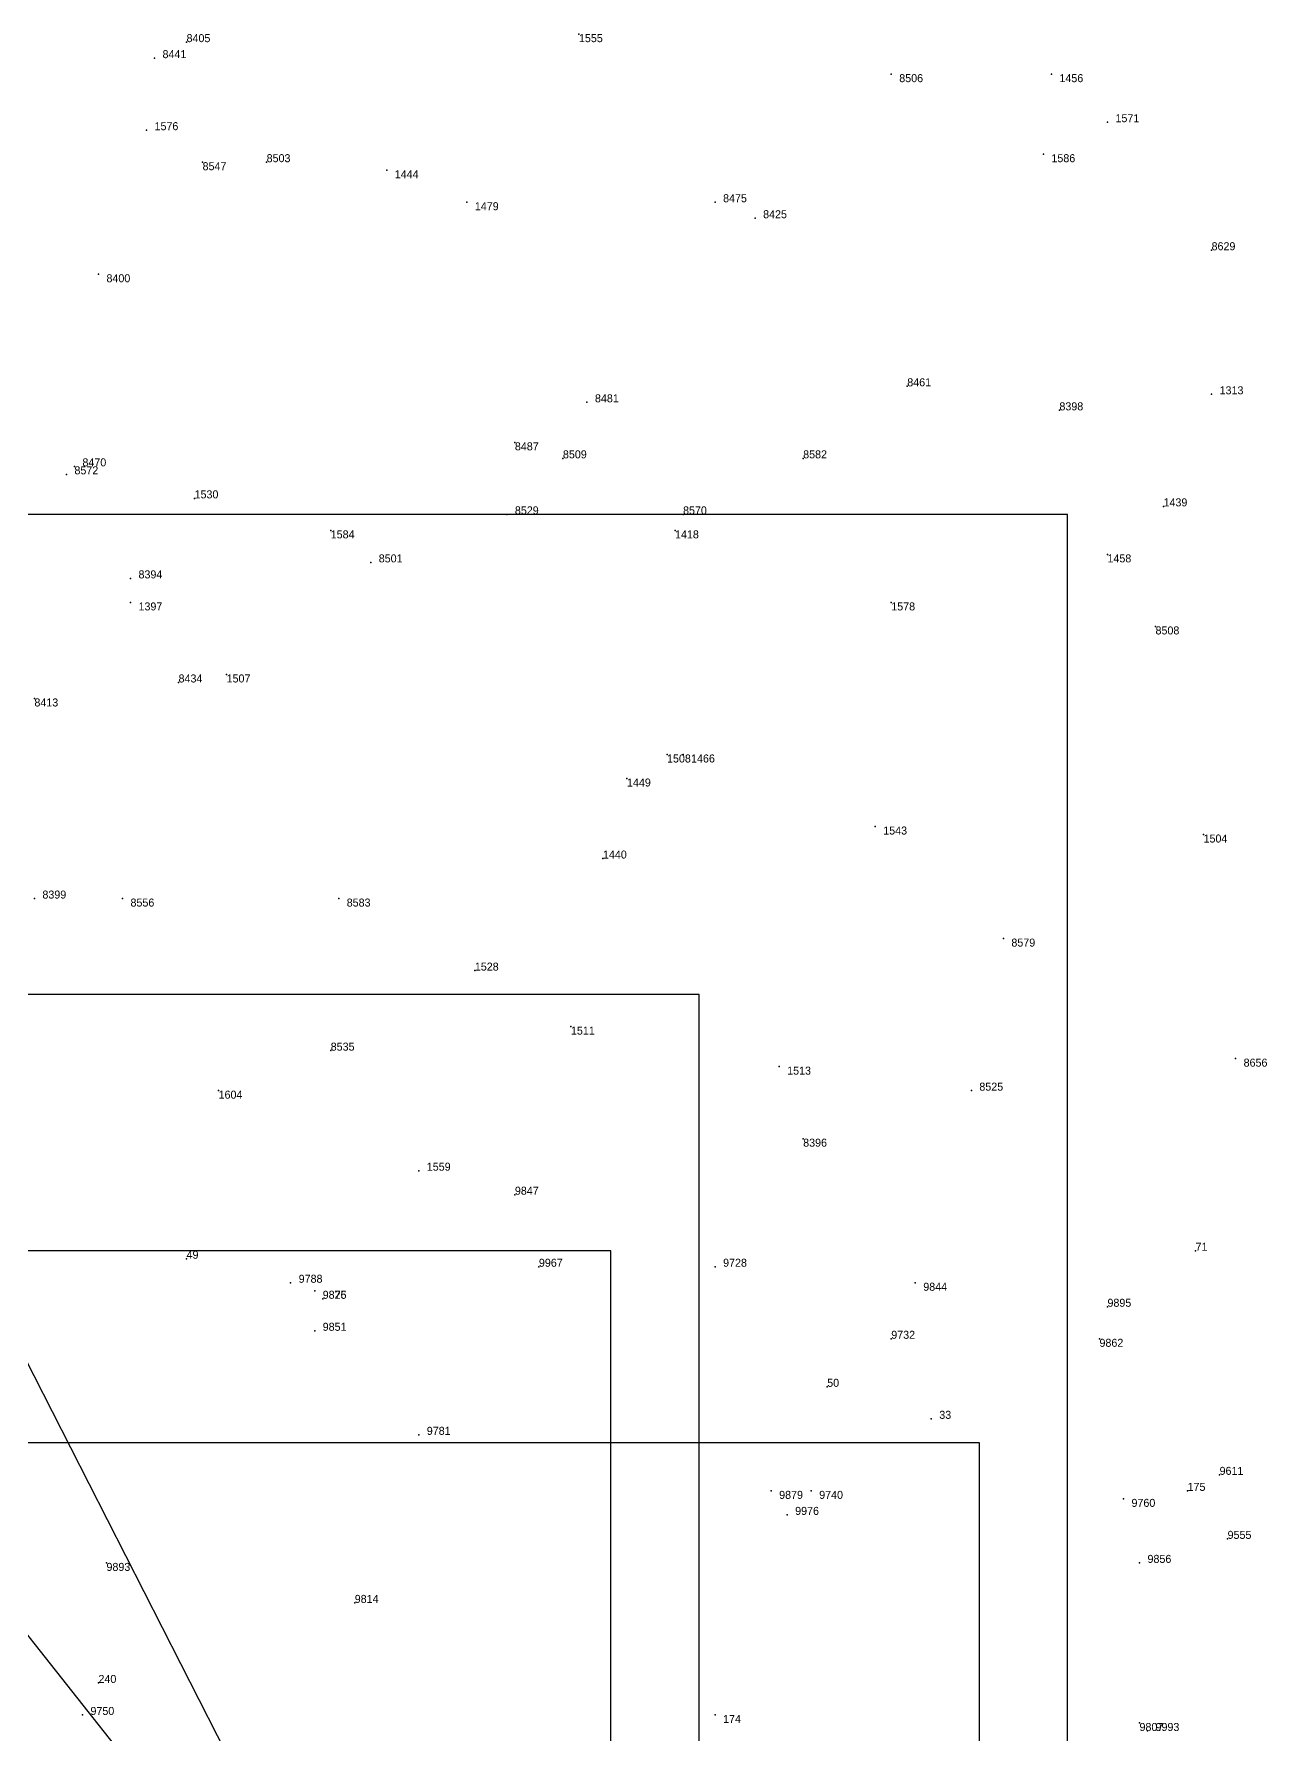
# Model space of a CAD drawing. Extents: x -0.07 to 1.1, y -0.07 to 1.1.
# Drawn here: x 0.106 to 0.2599, y 0.1845 to 0.397 of the extents above; entities that cross this region are included whole.
import ezdxf

# ---------------------------------------------------------------- set-up
doc = ezdxf.new("R2010")
doc.units = 0
for name, color, linetype in [('Facilities', 3, 'CONTINUOUS'), ('Facilities_lines', 3, 'CONTINUOUS'), ('Min_max_boxes', 1, 'CONTINUOUS'), ('Normals', 1, 'CONTINUOUS'), ('Source_points', 5, 'CONTINUOUS'), ('Text', 3, 'CONTINUOUS')]:
    doc.layers.add(name, color=color, linetype=linetype)

msp = doc.modelspace()

# ---------------------------------------------------------------- linework, layer by layer
at = {"layer": 'Facilities', "color": 3}
for p in [(0.125, 0.396, 1), (0.174, 0.397), (0.121, 0.394, 1), (0.213, 0.392, 1), (0.233, 0.392), (0.12, 0.385), (0.24, 0.386), (0.127, 0.381, 1), (0.135, 0.381, 1), (0.232, 0.382), (0.15, 0.38), (0.16, 0.376), (0.191, 0.376, 1), (0.196, 0.374, 1), (0.253, 0.37, 1), (0.114, 0.367, 1), (0.215, 0.353, 1), (0.175, 0.351, 1), (0.253, 0.352), (0.234, 0.35, 1), (0.166, 0.346, 1), (0.111, 0.343, 1), (0.172, 0.344, 1), (0.202, 0.344, 1), (0.11, 0.342, 1), (0.126, 0.339), (0.247, 0.338), (0.165, 0.337, 1), (0.187, 0.337, 1), (0.143, 0.335), (0.186, 0.335), (0.24, 0.332), (0.148, 0.331, 1), (0.118, 0.329, 1), (0.118, 0.326), (0.213, 0.326), (0.246, 0.323, 1), (0.13, 0.317), (0.124, 0.316, 1), (0.106, 0.314, 1), (0.185, 0.307), (0.187, 0.307), (0.18, 0.304), (0.211, 0.298), (0.252, 0.297), (0.177, 0.294), (0.106, 0.289, 1), (0.117, 0.289, 1), (0.144, 0.289, 1), (0.227, 0.284, 1), (0.161, 0.28), (0.173, 0.273), (0.143, 0.27, 1), (0.199, 0.268), (0.256, 0.269, 1), (0.129, 0.265), (0.223, 0.265, 1), (0.202, 0.259, 1), (0.154, 0.255), (0.166, 0.252, 1), (0.251, 0.245), (0.125, 0.244), (0.169, 0.243, 1), (0.191, 0.243, 1), (0.138, 0.241, 1), (0.216, 0.241, 1), (0.141, 0.24, 1), (0.142, 0.239, 1), (0.24, 0.238, 1), (0.141, 0.235, 1), (0.213, 0.234, 1), (0.239, 0.234, 1), (0.205, 0.228), (0.218, 0.224), (0.154, 0.222, 1), (0.254, 0.217, 1), (0.198, 0.215, 1), (0.203, 0.215, 1), (0.25, 0.215), (0.242, 0.214, 1), (0.2, 0.212, 1), (0.255, 0.209, 1), (0.115, 0.206, 1), (0.244, 0.206, 1), (0.146, 0.201, 1), (0.114, 0.191), (0.112, 0.187, 1), (0.191, 0.187), (0.244, 0.186, 1), (0.245, 0.185, 1)]:
    msp.add_point(p, dxfattribs=at)
at = {"layer": 'Facilities_lines', "color": 3}
for p, q in [((0.178, 0.088), (0.098, 0.245)), ((0.079, 0.23, 1), (0.189, 0.091, 1))]:
    msp.add_line(p, q, dxfattribs=at)
at = {"layer": 'Min_max_boxes', "color": 1}
for p, q in [((0.235, 0.337), (0.053, 0.337)), ((0.235, 0.337), (0.053, 0.337)), ((0.235, 0.085), (0.235, 0.337)), ((0.235, 0.085), (0.235, 0.337)), ((0.235, 0.337), (0.235, 0.337)), ((0.189, 0.277, 0.928), (0, 0.277, 0.928)), ((0.189, 0.277, 1), (0, 0.277, 1)), ((0.189, 0.091, 0.928), (0.189, 0.277, 0.928)), ((0.189, 0.091, 1), (0.189, 0.277, 1)), ((0.189, 0.277, 0.928), (0.189, 0.277, 1)), ((0.178, 0.245), (0.098, 0.245)), ((0.178, 0.245, 0.083), (0.098, 0.245, 0.083)), ((0.178, 0), (0.178, 0.245)), ((0.178, 0, 0.083), (0.178, 0.245, 0.083)), ((0.178, 0.245), (0.178, 0.245, 0.083)), ((0.224, 0.221), (0.008, 0.221)), ((0.224, 0.221, 0.004), (0.008, 0.221, 0.004)), ((0.224, 0), (0.224, 0.221)), ((0.224, 0, 0.004), (0.224, 0.221, 0.004)), ((0.224, 0.221), (0.224, 0.221, 0.004))]:
    msp.add_line(p, q, dxfattribs=at)
at = {"layer": 'Normals', "color": 1}
for p, q in [((0.125, 0.396, 1), (0.125, 0.396, 1.1)), ((0.174, 0.397), (0.174, 0.397, 0.1)), ((0.121, 0.394, 1), (0.121, 0.394, 1.1)), ((0.213, 0.392, 1), (0.213, 0.392, 1.1)), ((0.233, 0.392), (0.233, 0.392, 0.1)), ((0.12, 0.385), (0.12, 0.385, 0.1)), ((0.24, 0.386), (0.24, 0.386, 0.1)), ((0.127, 0.381, 1), (0.127, 0.381, 1.1)), ((0.135, 0.381, 1), (0.135, 0.381, 1.1)), ((0.232, 0.382), (0.232, 0.382, 0.1)), ((0.15, 0.38), (0.15, 0.38, 0.1)), ((0.16, 0.376), (0.16, 0.376, 0.1)), ((0.191, 0.376, 1), (0.191, 0.376, 1.1)), ((0.196, 0.374, 1), (0.196, 0.374, 1.1)), ((0.253, 0.37, 1), (0.253, 0.37, 1.1)), ((0.114, 0.367, 1), (0.114, 0.367, 1.1)), ((0.215, 0.353, 1), (0.215, 0.353, 1.1)), ((0.175, 0.351, 1), (0.175, 0.351, 1.1)), ((0.253, 0.352), (0.253, 0.352, 0.1)), ((0.234, 0.35, 1), (0.234, 0.35, 1.1)), ((0.166, 0.346, 1), (0.166, 0.346, 1.1)), ((0.111, 0.343, 1), (0.111, 0.343, 1.1)), ((0.172, 0.344, 1), (0.172, 0.344, 1.1)), ((0.202, 0.344, 1), (0.202, 0.344, 1.1)), ((0.11, 0.342, 1), (0.11, 0.342, 1.1)), ((0.126, 0.339), (0.126, 0.339, 0.1)), ((0.247, 0.338), (0.247, 0.338, 0.1)), ((0.165, 0.337, 1), (0.165, 0.337, 1.1)), ((0.187, 0.337, 1), (0.187, 0.337, 1.1)), ((0.143, 0.335), (0.143, 0.335, 0.1)), ((0.186, 0.335), (0.186, 0.335, 0.1)), ((0.24, 0.332), (0.24, 0.332, 0.1)), ((0.148, 0.331, 1), (0.148, 0.331, 1.1)), ((0.118, 0.329, 1), (0.118, 0.329, 1.1)), ((0.118, 0.326), (0.118, 0.326, 0.1)), ((0.213, 0.326), (0.213, 0.326, 0.1)), ((0.246, 0.323, 1), (0.246, 0.323, 1.1)), ((0.13, 0.317), (0.13, 0.317, 0.1)), ((0.124, 0.316, 1), (0.124, 0.316, 1.1)), ((0.106, 0.314, 1), (0.106, 0.314, 1.1)), ((0.185, 0.307), (0.185, 0.307, 0.1)), ((0.187, 0.307), (0.187, 0.307, 0.1)), ((0.18, 0.304), (0.18, 0.304, 0.1)), ((0.211, 0.298), (0.211, 0.298, 0.1)), ((0.252, 0.297), (0.252, 0.297, 0.1)), ((0.177, 0.294), (0.177, 0.294, 0.1)), ((0.106, 0.289, 1), (0.106, 0.289, 1.1)), ((0.117, 0.289, 1), (0.117, 0.289, 1.1)), ((0.144, 0.289, 1), (0.144, 0.289, 1.1)), ((0.227, 0.284, 1), (0.227, 0.284, 1.1)), ((0.161, 0.28), (0.161, 0.28, 0.1)), ((0.173, 0.273), (0.173, 0.273, 0.1)), ((0.143, 0.27, 1), (0.143, 0.27, 1.1)), ((0.199, 0.268), (0.199, 0.268, 0.1)), ((0.256, 0.269, 1), (0.256, 0.269, 1.1)), ((0.129, 0.265), (0.129, 0.265, 0.1)), ((0.223, 0.265, 1), (0.223, 0.265, 1.1)), ((0.202, 0.259, 1), (0.202, 0.259, 1.1)), ((0.154, 0.255), (0.154, 0.255, 0.1)), ((0.166, 0.252, 1), (0.166, 0.252, 1.1)), ((0.251, 0.245), (0.251, 0.245, 0.1)), ((0.125, 0.244), (0.125, 0.244, 0.1)), ((0.169, 0.243, 1), (0.169, 0.243, 1.1)), ((0.191, 0.243, 1), (0.191, 0.243, 1.1)), ((0.138, 0.241, 1), (0.138, 0.241, 1.1)), ((0.216, 0.241, 1), (0.216, 0.241, 1.1)), ((0.141, 0.24, 1), (0.141, 0.24, 1.1)), ((0.142, 0.239, 1), (0.142, 0.239, 1.1)), ((0.24, 0.238, 1), (0.24, 0.238, 1.1)), ((0.141, 0.235, 1), (0.141, 0.235, 1.1)), ((0.213, 0.234, 1), (0.213, 0.234, 1.1)), ((0.239, 0.234, 1), (0.239, 0.234, 1.1)), ((0.205, 0.228), (0.205, 0.228, 0.1)), ((0.218, 0.224), (0.218, 0.224, 0.1)), ((0.154, 0.222, 1), (0.154, 0.222, 1.1)), ((0.254, 0.217, 1), (0.254, 0.217, 1.1)), ((0.198, 0.215, 1), (0.198, 0.215, 1.1)), ((0.203, 0.215, 1), (0.203, 0.215, 1.1)), ((0.25, 0.215), (0.25, 0.215, 0.1)), ((0.242, 0.214, 1), (0.242, 0.214, 1.1)), ((0.2, 0.212, 1), (0.2, 0.212, 1.1)), ((0.255, 0.209, 1), (0.255, 0.209, 1.1)), ((0.115, 0.206, 1), (0.115, 0.206, 1.1)), ((0.244, 0.206, 1), (0.244, 0.206, 1.1)), ((0.146, 0.201, 1), (0.146, 0.201, 1.1)), ((0.114, 0.191), (0.114, 0.191, 0.1)), ((0.112, 0.187, 1), (0.112, 0.187, 1.1)), ((0.191, 0.187), (0.191, 0.187, 0.1)), ((0.244, 0.186, 1), (0.244, 0.186, 1.1)), ((0.245, 0.185, 1), (0.245, 0.185, 1.1))]:
    msp.add_line(p, q, dxfattribs=at)
at = {"layer": 'Source_points', "color": 5}
for p in [(0.125, 0.396, 1), (0.174, 0.397), (0.121, 0.394, 1), (0.213, 0.392, 1), (0.233, 0.392), (0.12, 0.385), (0.24, 0.386), (0.127, 0.381, 1), (0.135, 0.381, 1), (0.232, 0.382), (0.15, 0.38), (0.16, 0.376), (0.191, 0.376, 1), (0.196, 0.374, 1), (0.253, 0.37, 1), (0.114, 0.367, 1), (0.215, 0.353, 1), (0.175, 0.351, 1), (0.253, 0.352), (0.234, 0.35, 1), (0.166, 0.346, 1), (0.111, 0.343, 1), (0.172, 0.344, 1), (0.202, 0.344, 1), (0.11, 0.342, 1), (0.126, 0.339), (0.247, 0.338), (0.165, 0.337, 1), (0.187, 0.337, 1), (0.143, 0.335), (0.186, 0.335), (0.24, 0.332), (0.148, 0.331, 1), (0.118, 0.329, 1), (0.118, 0.326), (0.213, 0.326), (0.246, 0.323, 1), (0.13, 0.317), (0.124, 0.316, 1), (0.106, 0.314, 1), (0.185, 0.307), (0.187, 0.307), (0.18, 0.304), (0.211, 0.298), (0.252, 0.297), (0.177, 0.294), (0.106, 0.289, 1), (0.117, 0.289, 1), (0.144, 0.289, 1), (0.227, 0.284, 1), (0.161, 0.28), (0.173, 0.273), (0.143, 0.27, 1), (0.199, 0.268), (0.256, 0.269, 1), (0.129, 0.265), (0.223, 0.265, 1), (0.202, 0.259, 1), (0.154, 0.255), (0.166, 0.252, 1), (0.251, 0.245), (0.125, 0.244), (0.169, 0.243, 1), (0.191, 0.243, 1), (0.138, 0.241, 1), (0.216, 0.241, 1), (0.141, 0.24, 1), (0.142, 0.239, 1), (0.24, 0.238, 1), (0.141, 0.235, 1), (0.213, 0.234, 1), (0.239, 0.234, 1), (0.205, 0.228), (0.218, 0.224), (0.154, 0.222, 1), (0.254, 0.217, 1), (0.198, 0.215, 1), (0.203, 0.215, 1), (0.25, 0.215), (0.242, 0.214, 1), (0.2, 0.212, 1), (0.255, 0.209, 1), (0.115, 0.206, 1), (0.244, 0.206, 1), (0.146, 0.201, 1), (0.114, 0.191), (0.112, 0.187, 1), (0.191, 0.187), (0.244, 0.186, 1), (0.245, 0.185, 1)]:
    msp.add_point(p, dxfattribs=at)

# ---------------------------------------------------------------- texts
at = {"layer": 'Text', "color": 3}
for s, p in [('8405', (0.125, 0.396, 1)), ('1555', (0.174, 0.396)), ('8441', (0.122, 0.394, 1)), ('8506', (0.214, 0.391, 1)), ('1456', (0.234, 0.391)), ('1571', (0.241, 0.386)), ('1576', (0.121, 0.385)), ('8547', (0.127, 0.38, 1)), ('8503', (0.135, 0.381, 1)), ('1586', (0.233, 0.381)), ('1444', (0.151, 0.379)), ('8475', (0.192, 0.376, 1)), ('1479', (0.161, 0.375)), ('8425', (0.197, 0.374, 1)), ('8629', (0.253, 0.37, 1)), ('8400', (0.115, 0.366, 1)), ('8461', (0.215, 0.353, 1)), ('1313', (0.254, 0.352)), ('8481', (0.176, 0.351, 1)), ('8398', (0.234, 0.35, 1)), ('8487', (0.166, 0.345, 1)), ('8509', (0.172, 0.344, 1)), ('8582', (0.202, 0.344, 1)), ('8572', (0.111, 0.342, 1)), ('8470', (0.112, 0.343, 1)), ('1530', (0.126, 0.339)), ('8529', (0.166, 0.337, 1)), ('8570', (0.187, 0.337, 1)), ('1439', (0.247, 0.338)), ('1584', (0.143, 0.334)), ('1418', (0.186, 0.334)), ('8501', (0.149, 0.331, 1)), ('1458', (0.24, 0.331)), ('8394', (0.119, 0.329, 1)), ('1397', (0.119, 0.325)), ('1578', (0.213, 0.325)), ('8508', (0.246, 0.322, 1)), ('8434', (0.124, 0.316, 1)), ('1507', (0.13, 0.316)), ('8413', (0.106, 0.313, 1)), ('1508', (0.185, 0.306)), ('1466', (0.188, 0.306)), ('1449', (0.18, 0.303)), ('1543', (0.212, 0.297)), ('1504', (0.252, 0.296)), ('1440', (0.177, 0.294)), ('8399', (0.107, 0.289, 1)), ('8556', (0.118, 0.288, 1)), ('8583', (0.145, 0.288, 1)), ('8579', (0.228, 0.283, 1)), ('1528', (0.161, 0.28)), ('1511', (0.173, 0.272)), ('8535', (0.143, 0.27, 1)), ('1513', (0.2, 0.267)), ('8656', (0.257, 0.268, 1)), ('8525', (0.224, 0.265, 1)), ('1604', (0.129, 0.264)), ('8396', (0.202, 0.258, 1)), ('1559', (0.155, 0.255)), ('9847', (0.166, 0.252, 1)), ('49', (0.125, 0.244)), ('71', (0.251, 0.245)), ('9967', (0.169, 0.243, 1)), ('9728', (0.192, 0.243, 1)), ('9788', (0.139, 0.241, 1)), ('9844', (0.217, 0.24, 1)), ('9826', (0.142, 0.239, 1)), ('9875', (0.142, 0.239, 1)), ('9895', (0.24, 0.238, 1)), ('9851', (0.142, 0.235, 1)), ('9732', (0.213, 0.234, 1)), ('9862', (0.239, 0.233, 1)), ('50', (0.205, 0.228)), ('33', (0.219, 0.224)), ('9781', (0.155, 0.222, 1)), ('9611', (0.254, 0.217, 1)), ('9879', (0.199, 0.214, 1)), ('9740', (0.204, 0.214, 1)), ('175', (0.25, 0.215)), ('9976', (0.201, 0.212, 1)), ('9760', (0.243, 0.213, 1)), ('9555', (0.255, 0.209, 1)), ('9856', (0.245, 0.206, 1)), ('9893', (0.115, 0.205, 1)), ('9814', (0.146, 0.201, 1)), ('240', (0.114, 0.191)), ('9750', (0.113, 0.187, 1)), ('174', (0.192, 0.186)), ('9807', (0.244, 0.185, 1)), ('9993', (0.246, 0.185, 1))]:
    msp.add_text(s, height=0.001, dxfattribs=at).set_placement(p)

doc.saveas('drawing.dxf')
